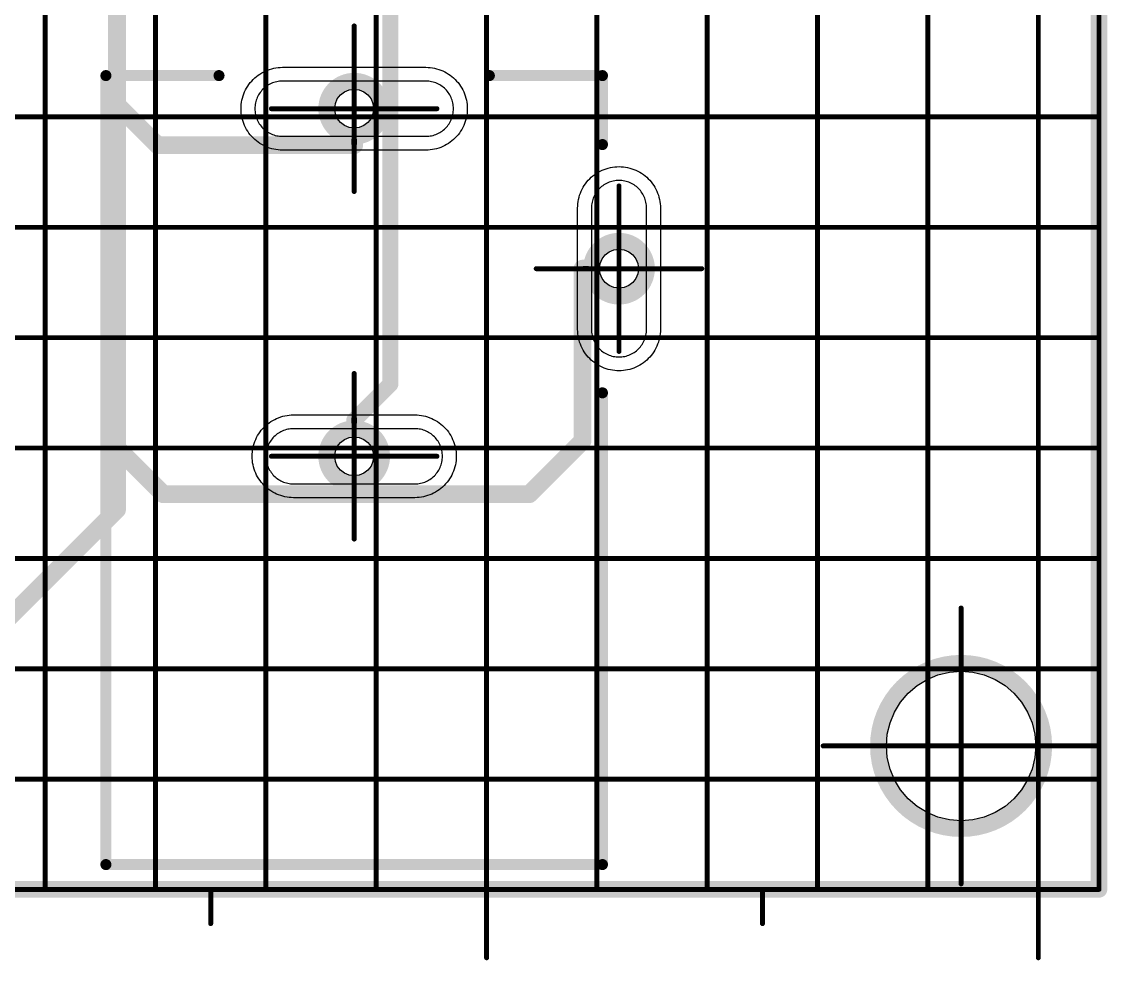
# Model space of a CAD drawing. Header units: millimetres. Extents: x 95 to 923, y 69 to 658.
# Drawn here: x 393.29 to 432.64, y 247.45 to 281.48 of the extents above; entities that cross this region are included whole.
import ezdxf

# ---------------------------------------------------------------- set-up
doc = ezdxf.new("R2010")
doc.units = ezdxf.units.MM
for name, color, linetype in [('Mechanical11', 56, 'Continuous'), ('Mechanical12', 56, 'Continuous'), ('Mechanical7', 56, 'Continuous'), ('Mechanical9', 56, 'Continuous')]:
    doc.layers.add(name, color=color, linetype=linetype)

msp = doc.modelspace()

# ---------------------------------------------------------------- hatches: boundary and pattern name
at = {"layer": 'Mechanical12'}
for points in [[(405.242, 277.022), (405.442, 277.022), (405.442, 277.222), (405.242, 277.222)], [(405.242, 277.022), (405.442, 277.022), (405.442, 277.222), (405.242, 277.222)], [(413.642, 272.422), (413.842, 272.422), (413.842, 272.622), (413.642, 272.622)], [(413.642, 272.422), (413.842, 272.422), (413.842, 272.622), (413.642, 272.622)], [(405.242, 266.922), (405.442, 266.922), (405.442, 267.122), (405.242, 267.122)], [(405.242, 266.922), (405.442, 266.922), (405.442, 267.122), (405.242, 267.122)]]:
    msp.add_hatch(color=7, dxfattribs=at).paths.add_polyline_path(points)

# ---------------------------------------------------------------- linework, layer by layer
at = {"layer": 'Mechanical11', "color": 7}
for p, q in [((405.159, 279.004), (405.342, 279.028)), ((405.342, 279.028), (405.342, 278.322)), ((404.66, 278.505), (404.73, 278.675)), ((404.73, 278.675), (404.843, 278.821)), ((404.843, 278.821), (404.989, 278.933)), ((404.989, 278.933), (405.159, 279.004)), ((404.636, 278.322), (404.66, 278.505)), ((405.342, 278.322), (404.636, 278.322)), ((405.342, 278.322), (406.048, 278.322)), ((405.342, 277.616), (405.342, 278.322)), ((406.048, 278.322), (406.024, 278.139)), ((405.953, 277.969), (405.841, 277.823)), ((406.024, 278.139), (405.953, 277.969)), ((405.525, 277.64), (405.342, 277.616)), ((405.695, 277.71), (405.525, 277.64)), ((405.841, 277.823), (405.695, 277.71)), ((414.443, 273.021), (414.589, 273.133)), ((414.589, 273.133), (414.759, 273.204)), ((414.759, 273.204), (414.942, 273.228)), ((414.942, 273.228), (414.942, 272.522)), ((414.26, 272.705), (414.33, 272.875)), ((414.33, 272.875), (414.443, 273.021)), ((414.236, 272.522), (414.26, 272.705)), ((414.942, 272.522), (414.236, 272.522)), ((414.942, 272.522), (415.648, 272.522)), ((414.942, 271.816), (414.942, 272.522)), ((415.624, 272.339), (415.553, 272.169)), ((415.648, 272.522), (415.624, 272.339)), ((415.441, 272.023), (415.295, 271.91)), ((415.553, 272.169), (415.441, 272.023)), ((415.125, 271.84), (414.942, 271.816)), ((415.295, 271.91), (415.125, 271.84)), ((405.159, 266.404), (405.342, 266.428)), ((405.342, 266.428), (405.342, 265.722)), ((404.66, 265.905), (404.73, 266.075)), ((404.73, 266.075), (404.843, 266.221)), ((404.843, 266.221), (404.989, 266.333)), ((404.989, 266.333), (405.159, 266.404)), ((404.636, 265.722), (404.66, 265.905)), ((405.342, 265.722), (404.636, 265.722)), ((405.342, 265.722), (406.048, 265.722)), ((405.342, 265.016), (405.342, 265.722)), ((406.048, 265.722), (406.024, 265.539)), ((405.953, 265.369), (405.841, 265.223)), ((406.024, 265.539), (405.953, 265.369)), ((405.525, 265.04), (405.342, 265.016)), ((405.695, 265.11), (405.525, 265.04)), ((405.841, 265.223), (405.695, 265.11)), ((427.342, 255.222), (427.342, 257.93)), ((427.342, 257.93), (427.766, 257.897)), ((427.766, 257.897), (428.179, 257.798)), ((428.179, 257.798), (428.572, 257.635)), ((428.572, 257.635), (428.934, 257.413)), ((428.934, 257.413), (429.257, 257.137)), ((429.257, 257.137), (429.533, 256.814)), ((429.533, 256.814), (429.755, 256.451)), ((429.755, 256.451), (429.918, 256.059)), ((429.918, 256.059), (430.017, 255.645)), ((430.017, 255.645), (430.05, 255.222)), ((430.05, 255.222), (427.342, 255.222)), ((427.342, 255.222), (430.05, 255.222)), ((427.342, 252.513), (427.342, 255.222)), ((430.05, 255.222), (430.017, 254.798)), ((430.017, 254.798), (429.918, 254.385)), ((429.918, 254.385), (429.755, 253.992)), ((429.755, 253.992), (429.533, 253.63)), ((429.533, 253.63), (429.257, 253.307)), ((429.257, 253.307), (428.934, 253.031)), ((428.179, 252.646), (427.766, 252.547)), ((428.572, 252.809), (428.179, 252.646)), ((428.934, 253.031), (428.572, 252.809)), ((427.766, 252.547), (427.342, 252.513))]:
    msp.add_line(p, q, dxfattribs=at)
at = {"layer": 'Mechanical12', "color": 7}
for p, q in [((402.43, 279.789), (402.507, 279.803)), ((402.507, 279.803), (402.585, 279.814)), ((402.585, 279.814), (402.663, 279.82)), ((402.663, 279.82), (402.742, 279.822)), ((402.742, 279.822), (405.342, 279.822)), ((405.342, 279.822), (405.342, 279.322)), ((405.342, 279.322), (405.342, 279.822)), ((405.342, 279.822), (407.942, 279.822)), ((407.942, 279.822), (408.02, 279.82)), ((408.02, 279.82), (408.099, 279.814)), ((408.099, 279.814), (408.177, 279.803)), ((408.177, 279.803), (408.254, 279.789)), ((401.681, 279.382), (401.738, 279.437)), ((401.738, 279.437), (401.798, 279.488)), ((401.798, 279.488), (401.86, 279.535)), ((401.86, 279.535), (401.925, 279.58)), ((401.925, 279.58), (401.992, 279.621)), ((401.992, 279.621), (402.061, 279.658)), ((402.061, 279.658), (402.132, 279.692)), ((402.132, 279.692), (402.204, 279.722)), ((402.204, 279.722), (402.278, 279.748)), ((402.278, 279.748), (402.354, 279.771)), ((402.354, 279.771), (402.43, 279.789)), ((408.254, 279.789), (408.33, 279.771)), ((408.33, 279.771), (408.405, 279.748)), ((408.405, 279.748), (408.479, 279.722)), ((408.479, 279.722), (408.552, 279.692)), ((408.552, 279.692), (408.623, 279.658)), ((408.623, 279.658), (408.692, 279.621)), ((408.692, 279.621), (408.759, 279.58)), ((408.759, 279.58), (408.824, 279.535)), ((408.824, 279.535), (408.886, 279.488)), ((408.886, 279.488), (408.946, 279.437)), ((408.946, 279.437), (409.003, 279.382)), ((401.405, 279.003), (401.443, 279.072)), ((401.443, 279.072), (401.484, 279.139)), ((401.484, 279.139), (401.528, 279.204)), ((401.528, 279.204), (401.576, 279.266)), ((401.576, 279.266), (401.627, 279.326)), ((401.627, 279.326), (401.681, 279.382)), ((402.035, 279.029), (401.999, 278.991)), ((402.073, 279.065), (402.035, 279.029)), ((402.113, 279.099), (402.073, 279.065)), ((402.154, 279.131), (402.113, 279.099)), ((402.197, 279.161), (402.154, 279.131)), ((402.242, 279.188), (402.197, 279.161)), ((402.288, 279.213), (402.242, 279.188)), ((402.335, 279.235), (402.288, 279.213)), ((402.384, 279.255), (402.335, 279.235)), ((402.433, 279.273), (402.384, 279.255)), ((402.483, 279.288), (402.433, 279.273)), ((402.534, 279.3), (402.483, 279.288)), ((402.585, 279.31), (402.534, 279.3)), ((402.637, 279.316), (402.585, 279.31)), ((402.69, 279.32), (402.637, 279.316)), ((402.742, 279.322), (402.69, 279.32)), ((405.342, 279.322), (402.742, 279.322)), ((407.942, 279.322), (405.342, 279.322)), ((405.342, 278.322), (405.342, 279.028)), ((405.342, 279.028), (405.525, 279.004)), ((407.994, 279.32), (407.942, 279.322)), ((408.046, 279.316), (407.994, 279.32)), ((408.098, 279.31), (408.046, 279.316)), ((408.15, 279.3), (408.098, 279.31)), ((408.201, 279.288), (408.15, 279.3)), ((408.251, 279.273), (408.201, 279.288)), ((408.3, 279.255), (408.251, 279.273)), ((408.349, 279.235), (408.3, 279.255)), ((408.396, 279.213), (408.349, 279.235)), ((408.442, 279.188), (408.396, 279.213)), ((408.487, 279.161), (408.442, 279.188)), ((408.53, 279.131), (408.487, 279.161)), ((408.571, 279.099), (408.53, 279.131)), ((408.611, 279.065), (408.571, 279.099)), ((408.649, 279.029), (408.611, 279.065)), ((408.685, 278.991), (408.649, 279.029)), ((409.003, 279.382), (409.057, 279.326)), ((409.057, 279.326), (409.108, 279.266)), ((409.108, 279.266), (409.155, 279.204)), ((409.155, 279.204), (409.2, 279.139)), ((409.2, 279.139), (409.241, 279.072)), ((409.241, 279.072), (409.278, 279.003)), ((401.26, 278.556), (401.275, 278.634)), ((401.275, 278.634), (401.293, 278.71)), ((401.293, 278.71), (401.315, 278.785)), ((401.315, 278.785), (401.342, 278.859)), ((401.342, 278.859), (401.372, 278.932)), ((401.372, 278.932), (401.405, 279.003)), ((401.791, 278.631), (401.776, 278.581)), ((401.808, 278.68), (401.791, 278.631)), ((401.828, 278.729), (401.808, 278.68)), ((401.851, 278.776), (401.828, 278.729)), ((401.876, 278.822), (401.851, 278.776)), ((401.903, 278.866), (401.876, 278.822)), ((401.933, 278.91), (401.903, 278.866)), ((401.965, 278.951), (401.933, 278.91)), ((401.999, 278.991), (401.965, 278.951)), ((405.525, 279.004), (405.695, 278.933)), ((405.695, 278.933), (405.841, 278.821)), ((405.841, 278.821), (405.953, 278.675)), ((405.953, 278.675), (406.024, 278.505)), ((408.719, 278.951), (408.685, 278.991)), ((408.751, 278.91), (408.719, 278.951)), ((408.781, 278.866), (408.751, 278.91)), ((408.808, 278.822), (408.781, 278.866)), ((408.833, 278.776), (408.808, 278.822)), ((408.855, 278.729), (408.833, 278.776)), ((408.875, 278.68), (408.855, 278.729)), ((408.893, 278.631), (408.875, 278.68)), ((408.908, 278.581), (408.893, 278.631)), ((409.278, 279.003), (409.312, 278.932)), ((409.312, 278.932), (409.342, 278.859)), ((409.342, 278.859), (409.368, 278.785)), ((409.368, 278.785), (409.391, 278.71)), ((409.391, 278.71), (409.409, 278.634)), ((409.409, 278.634), (409.423, 278.556)), ((401.242, 278.322), (401.244, 278.4)), ((401.244, 278.243), (401.242, 278.322)), ((401.244, 278.4), (401.25, 278.479)), ((401.25, 278.165), (401.244, 278.243)), ((401.25, 278.479), (401.26, 278.556)), ((401.743, 278.374), (401.742, 278.322)), ((401.742, 278.322), (401.743, 278.269)), ((401.747, 278.426), (401.743, 278.374)), ((401.743, 278.269), (401.747, 278.217)), ((401.754, 278.478), (401.747, 278.426)), ((401.764, 278.53), (401.754, 278.478)), ((401.776, 278.581), (401.764, 278.53)), ((404.636, 278.322), (405.342, 278.322)), ((404.66, 278.139), (404.636, 278.322)), ((406.048, 278.322), (405.342, 278.322)), ((405.342, 278.322), (405.342, 277.616)), ((406.024, 278.505), (406.048, 278.322)), ((408.92, 278.53), (408.908, 278.581)), ((408.93, 278.478), (408.92, 278.53)), ((408.936, 278.426), (408.93, 278.478)), ((408.941, 278.374), (408.936, 278.426)), ((408.936, 278.217), (408.941, 278.269)), ((408.942, 278.322), (408.941, 278.374)), ((408.941, 278.269), (408.942, 278.322)), ((409.423, 278.556), (409.434, 278.479)), ((409.434, 278.479), (409.44, 278.4)), ((409.44, 278.243), (409.434, 278.165)), ((409.44, 278.4), (409.442, 278.322)), ((409.442, 278.322), (409.44, 278.243)), ((401.26, 278.087), (401.25, 278.165)), ((401.275, 278.01), (401.26, 278.087)), ((401.293, 277.934), (401.275, 278.01)), ((401.315, 277.858), (401.293, 277.934)), ((401.342, 277.784), (401.315, 277.858)), ((401.747, 278.217), (401.754, 278.165)), ((401.754, 278.165), (401.764, 278.114)), ((401.764, 278.114), (401.776, 278.063)), ((401.776, 278.063), (401.791, 278.013)), ((401.791, 278.013), (401.808, 277.963)), ((401.808, 277.963), (401.828, 277.915)), ((401.828, 277.915), (401.851, 277.868)), ((401.851, 277.868), (401.876, 277.822)), ((404.73, 277.969), (404.66, 278.139)), ((404.843, 277.823), (404.73, 277.969)), ((408.808, 277.822), (408.833, 277.868)), ((408.833, 277.868), (408.855, 277.915)), ((408.855, 277.915), (408.875, 277.963)), ((408.875, 277.963), (408.893, 278.013)), ((408.893, 278.013), (408.908, 278.063)), ((408.908, 278.063), (408.92, 278.114)), ((408.92, 278.114), (408.93, 278.165)), ((408.93, 278.165), (408.936, 278.217)), ((409.368, 277.858), (409.342, 277.784)), ((409.391, 277.934), (409.368, 277.858)), ((409.409, 278.01), (409.391, 277.934)), ((409.423, 278.087), (409.409, 278.01)), ((409.434, 278.165), (409.423, 278.087)), ((401.372, 277.712), (401.342, 277.784)), ((401.405, 277.641), (401.372, 277.712)), ((401.443, 277.572), (401.405, 277.641)), ((401.484, 277.505), (401.443, 277.572)), ((401.528, 277.44), (401.484, 277.505)), ((401.576, 277.378), (401.528, 277.44)), ((401.876, 277.822), (401.903, 277.777)), ((401.903, 277.777), (401.933, 277.734)), ((401.933, 277.734), (401.965, 277.693)), ((401.965, 277.693), (401.999, 277.653)), ((401.999, 277.653), (402.035, 277.615)), ((402.035, 277.615), (402.073, 277.579)), ((402.073, 277.579), (402.113, 277.545)), ((402.113, 277.545), (402.154, 277.513)), ((402.154, 277.513), (402.197, 277.483)), ((402.197, 277.483), (402.242, 277.456)), ((402.242, 277.456), (402.288, 277.431)), ((404.989, 277.71), (404.843, 277.823)), ((405.159, 277.64), (404.989, 277.71)), ((405.342, 277.616), (405.159, 277.64)), ((408.396, 277.431), (408.442, 277.456)), ((408.442, 277.456), (408.487, 277.483)), ((408.487, 277.483), (408.53, 277.513)), ((408.53, 277.513), (408.571, 277.545)), ((408.571, 277.545), (408.611, 277.579)), ((408.611, 277.579), (408.649, 277.615)), ((408.649, 277.615), (408.685, 277.653)), ((408.685, 277.653), (408.719, 277.693)), ((408.719, 277.693), (408.751, 277.734)), ((408.751, 277.734), (408.781, 277.777)), ((408.781, 277.777), (408.808, 277.822)), ((409.155, 277.44), (409.108, 277.378)), ((409.2, 277.505), (409.155, 277.44)), ((409.241, 277.572), (409.2, 277.505)), ((409.278, 277.641), (409.241, 277.572)), ((409.312, 277.712), (409.278, 277.641)), ((409.342, 277.784), (409.312, 277.712)), ((401.627, 277.318), (401.576, 277.378)), ((401.681, 277.261), (401.627, 277.318)), ((401.738, 277.207), (401.681, 277.261)), ((401.798, 277.156), (401.738, 277.207)), ((401.86, 277.108), (401.798, 277.156)), ((401.925, 277.064), (401.86, 277.108)), ((401.992, 277.023), (401.925, 277.064)), ((402.288, 277.431), (402.335, 277.408)), ((402.335, 277.408), (402.384, 277.388)), ((402.384, 277.388), (402.433, 277.371)), ((402.433, 277.371), (402.483, 277.356)), ((402.483, 277.356), (402.534, 277.344)), ((402.534, 277.344), (402.585, 277.334)), ((402.585, 277.334), (402.637, 277.327)), ((402.637, 277.327), (402.69, 277.323)), ((402.69, 277.323), (402.742, 277.322)), ((402.742, 277.322), (405.342, 277.322)), ((405.342, 277.322), (405.342, 276.822)), ((405.342, 276.822), (405.342, 277.322)), ((405.342, 277.322), (407.942, 277.322)), ((407.942, 277.322), (407.994, 277.323)), ((407.994, 277.323), (408.046, 277.327)), ((408.046, 277.327), (408.098, 277.334)), ((408.098, 277.334), (408.15, 277.344)), ((408.15, 277.344), (408.201, 277.356)), ((408.201, 277.356), (408.251, 277.371)), ((408.251, 277.371), (408.3, 277.388)), ((408.3, 277.388), (408.349, 277.408)), ((408.349, 277.408), (408.396, 277.431)), ((408.759, 277.064), (408.692, 277.023)), ((408.824, 277.108), (408.759, 277.064)), ((408.886, 277.156), (408.824, 277.108)), ((408.946, 277.207), (408.886, 277.156)), ((409.003, 277.261), (408.946, 277.207)), ((409.057, 277.318), (409.003, 277.261)), ((409.108, 277.378), (409.057, 277.318)), ((402.061, 276.985), (401.992, 277.023)), ((402.132, 276.952), (402.061, 276.985)), ((402.204, 276.921), (402.132, 276.952)), ((402.278, 276.895), (402.204, 276.921)), ((402.354, 276.873), (402.278, 276.895)), ((402.43, 276.855), (402.354, 276.873)), ((402.507, 276.84), (402.43, 276.855)), ((402.585, 276.83), (402.507, 276.84)), ((402.663, 276.824), (402.585, 276.83)), ((402.742, 276.822), (402.663, 276.824)), ((405.342, 276.822), (402.742, 276.822)), ((407.942, 276.822), (405.342, 276.822)), ((408.02, 276.824), (407.942, 276.822)), ((408.099, 276.83), (408.02, 276.824)), ((408.177, 276.84), (408.099, 276.83)), ((408.254, 276.855), (408.177, 276.84)), ((408.33, 276.873), (408.254, 276.855)), ((408.405, 276.895), (408.33, 276.873)), ((408.479, 276.921), (408.405, 276.895)), ((408.552, 276.952), (408.479, 276.921)), ((408.623, 276.985), (408.552, 276.952)), ((408.692, 277.023), (408.623, 276.985)), ((413.938, 275.837), (413.998, 275.888)), ((413.998, 275.888), (414.06, 275.935)), ((414.06, 275.935), (414.125, 275.98)), ((414.125, 275.98), (414.192, 276.021)), ((414.192, 276.021), (414.261, 276.058)), ((414.261, 276.058), (414.332, 276.092)), ((414.332, 276.092), (414.404, 276.122)), ((414.404, 276.122), (414.478, 276.148)), ((414.478, 276.148), (414.554, 276.171)), ((414.554, 276.171), (414.63, 276.189)), ((414.63, 276.189), (414.707, 276.203)), ((414.707, 276.203), (414.785, 276.214)), ((414.785, 276.214), (414.863, 276.22)), ((414.863, 276.22), (414.942, 276.222)), ((414.942, 276.222), (415.02, 276.22)), ((415.02, 276.22), (415.099, 276.214)), ((415.099, 276.214), (415.177, 276.203)), ((415.177, 276.203), (415.254, 276.189)), ((415.254, 276.189), (415.33, 276.171)), ((415.33, 276.171), (415.405, 276.148)), ((415.405, 276.148), (415.479, 276.122)), ((415.479, 276.122), (415.552, 276.092)), ((415.552, 276.092), (415.623, 276.058)), ((415.623, 276.058), (415.692, 276.021)), ((415.692, 276.021), (415.759, 275.98)), ((415.759, 275.98), (415.824, 275.935)), ((415.824, 275.935), (415.886, 275.888)), ((415.886, 275.888), (415.946, 275.837)), ((413.605, 275.403), (413.643, 275.472)), ((413.643, 275.472), (413.684, 275.539)), ((413.684, 275.539), (413.728, 275.604)), ((413.728, 275.604), (413.776, 275.666)), ((413.776, 275.666), (413.827, 275.726)), ((413.827, 275.726), (413.881, 275.782)), ((413.881, 275.782), (413.938, 275.837)), ((414.273, 275.465), (414.235, 275.429)), ((414.313, 275.499), (414.273, 275.465)), ((414.354, 275.531), (414.313, 275.499)), ((414.397, 275.561), (414.354, 275.531)), ((414.442, 275.588), (414.397, 275.561)), ((414.488, 275.613), (414.442, 275.588)), ((414.535, 275.635), (414.488, 275.613)), ((414.584, 275.655), (414.535, 275.635)), ((414.633, 275.673), (414.584, 275.655)), ((414.683, 275.688), (414.633, 275.673)), ((414.734, 275.7), (414.683, 275.688)), ((414.785, 275.71), (414.734, 275.7)), ((414.837, 275.716), (414.785, 275.71)), ((414.89, 275.72), (414.837, 275.716)), ((414.942, 275.722), (414.89, 275.72)), ((414.994, 275.72), (414.942, 275.722)), ((415.046, 275.716), (414.994, 275.72)), ((415.098, 275.71), (415.046, 275.716)), ((415.15, 275.7), (415.098, 275.71)), ((415.201, 275.688), (415.15, 275.7)), ((415.251, 275.673), (415.201, 275.688)), ((415.3, 275.655), (415.251, 275.673)), ((415.349, 275.635), (415.3, 275.655)), ((415.396, 275.613), (415.349, 275.635)), ((415.442, 275.588), (415.396, 275.613)), ((415.487, 275.561), (415.442, 275.588)), ((415.53, 275.531), (415.487, 275.561)), ((415.571, 275.499), (415.53, 275.531)), ((415.611, 275.465), (415.571, 275.499)), ((415.649, 275.429), (415.611, 275.465)), ((415.946, 275.837), (416.003, 275.782)), ((416.003, 275.782), (416.057, 275.726)), ((416.057, 275.726), (416.108, 275.666)), ((416.108, 275.666), (416.155, 275.604)), ((416.155, 275.604), (416.2, 275.539)), ((416.2, 275.539), (416.241, 275.472)), ((416.241, 275.472), (416.278, 275.403)), ((413.475, 275.034), (413.493, 275.11)), ((413.493, 275.11), (413.515, 275.185)), ((413.515, 275.185), (413.542, 275.259)), ((413.542, 275.259), (413.572, 275.332)), ((413.572, 275.332), (413.605, 275.403)), ((414.008, 275.08), (413.991, 275.031)), ((414.028, 275.129), (414.008, 275.08)), ((414.051, 275.176), (414.028, 275.129)), ((414.076, 275.222), (414.051, 275.176)), ((414.103, 275.266), (414.076, 275.222)), ((414.133, 275.31), (414.103, 275.266)), ((414.165, 275.351), (414.133, 275.31)), ((414.199, 275.391), (414.165, 275.351)), ((414.235, 275.429), (414.199, 275.391)), ((415.685, 275.391), (415.649, 275.429)), ((415.719, 275.351), (415.685, 275.391)), ((415.751, 275.31), (415.719, 275.351)), ((415.781, 275.266), (415.751, 275.31)), ((415.808, 275.222), (415.781, 275.266)), ((415.833, 275.176), (415.808, 275.222)), ((415.855, 275.129), (415.833, 275.176)), ((415.875, 275.08), (415.855, 275.129)), ((415.893, 275.031), (415.875, 275.08)), ((416.278, 275.403), (416.312, 275.332)), ((416.312, 275.332), (416.342, 275.259)), ((416.342, 275.259), (416.369, 275.185)), ((416.369, 275.185), (416.391, 275.11)), ((416.391, 275.11), (416.409, 275.034)), ((413.442, 274.722), (413.444, 274.8)), ((413.442, 272.522), (413.442, 274.722)), ((413.444, 274.8), (413.45, 274.879)), ((413.45, 274.879), (413.46, 274.956)), ((413.46, 274.956), (413.475, 275.034)), ((413.943, 274.774), (413.942, 274.722)), ((413.942, 274.722), (413.942, 272.522)), ((413.947, 274.826), (413.943, 274.774)), ((413.954, 274.878), (413.947, 274.826)), ((413.964, 274.93), (413.954, 274.878)), ((413.976, 274.981), (413.964, 274.93)), ((413.991, 275.031), (413.976, 274.981)), ((415.908, 274.981), (415.893, 275.031)), ((415.92, 274.93), (415.908, 274.981)), ((415.93, 274.878), (415.92, 274.93)), ((415.936, 274.826), (415.93, 274.878)), ((415.941, 274.774), (415.936, 274.826)), ((415.942, 274.722), (415.941, 274.774)), ((415.942, 272.522), (415.942, 274.722)), ((416.409, 275.034), (416.423, 274.956)), ((416.423, 274.956), (416.434, 274.879)), ((416.434, 274.879), (416.44, 274.8)), ((416.44, 274.8), (416.442, 274.722)), ((416.442, 274.722), (416.442, 272.522)), ((414.942, 272.522), (414.942, 273.228)), ((414.942, 273.228), (415.125, 273.204)), ((415.125, 273.204), (415.295, 273.133)), ((415.295, 273.133), (415.441, 273.021)), ((415.441, 273.021), (415.553, 272.875)), ((415.553, 272.875), (415.624, 272.705)), ((413.442, 270.322), (413.442, 272.522)), ((413.442, 272.522), (413.942, 272.522)), ((413.942, 272.522), (413.442, 272.522)), ((413.942, 272.522), (413.942, 270.322)), ((414.236, 272.522), (414.942, 272.522)), ((414.26, 272.339), (414.236, 272.522)), ((414.33, 272.169), (414.26, 272.339)), ((415.648, 272.522), (414.942, 272.522)), ((414.942, 272.522), (414.942, 271.816)), ((415.624, 272.705), (415.648, 272.522)), ((415.942, 270.322), (415.942, 272.522)), ((415.942, 272.522), (416.442, 272.522)), ((416.442, 272.522), (415.942, 272.522)), ((416.442, 272.522), (416.442, 270.322)), ((414.443, 272.023), (414.33, 272.169)), ((414.589, 271.91), (414.443, 272.023)), ((414.759, 271.84), (414.589, 271.91)), ((414.942, 271.816), (414.759, 271.84)), ((413.444, 270.243), (413.442, 270.322)), ((413.45, 270.165), (413.444, 270.243)), ((413.46, 270.087), (413.45, 270.165)), ((413.475, 270.01), (413.46, 270.087)), ((413.493, 269.934), (413.475, 270.01)), ((413.942, 270.322), (413.943, 270.269)), ((413.943, 270.269), (413.947, 270.217)), ((413.947, 270.217), (413.954, 270.165)), ((413.954, 270.165), (413.964, 270.114)), ((413.964, 270.114), (413.976, 270.063)), ((413.976, 270.063), (413.991, 270.013)), ((413.991, 270.013), (414.008, 269.963)), ((414.008, 269.963), (414.028, 269.915)), ((415.855, 269.915), (415.875, 269.963)), ((415.875, 269.963), (415.893, 270.013)), ((415.893, 270.013), (415.908, 270.063)), ((415.908, 270.063), (415.92, 270.114)), ((415.92, 270.114), (415.93, 270.165)), ((415.93, 270.165), (415.936, 270.217)), ((415.936, 270.217), (415.941, 270.269)), ((415.941, 270.269), (415.942, 270.322)), ((416.409, 270.01), (416.391, 269.934)), ((416.423, 270.087), (416.409, 270.01)), ((416.434, 270.165), (416.423, 270.087)), ((416.44, 270.243), (416.434, 270.165)), ((416.442, 270.322), (416.44, 270.243)), ((413.515, 269.858), (413.493, 269.934)), ((413.542, 269.784), (413.515, 269.858)), ((413.572, 269.712), (413.542, 269.784)), ((413.605, 269.641), (413.572, 269.712)), ((413.643, 269.572), (413.605, 269.641)), ((413.684, 269.505), (413.643, 269.572)), ((414.028, 269.915), (414.051, 269.868)), ((414.051, 269.868), (414.076, 269.822)), ((414.076, 269.822), (414.103, 269.777)), ((414.103, 269.777), (414.133, 269.734)), ((414.133, 269.734), (414.165, 269.693)), ((414.165, 269.693), (414.199, 269.653)), ((414.199, 269.653), (414.235, 269.615)), ((414.235, 269.615), (414.273, 269.579)), ((414.273, 269.579), (414.313, 269.545)), ((415.571, 269.545), (415.611, 269.579)), ((415.611, 269.579), (415.649, 269.615)), ((415.649, 269.615), (415.685, 269.653)), ((415.685, 269.653), (415.719, 269.693)), ((415.719, 269.693), (415.751, 269.734)), ((415.751, 269.734), (415.781, 269.777)), ((415.781, 269.777), (415.808, 269.822)), ((415.808, 269.822), (415.833, 269.868)), ((415.833, 269.868), (415.855, 269.915)), ((416.241, 269.572), (416.2, 269.505)), ((416.278, 269.641), (416.241, 269.572)), ((416.312, 269.712), (416.278, 269.641)), ((416.342, 269.784), (416.312, 269.712)), ((416.369, 269.858), (416.342, 269.784)), ((416.391, 269.934), (416.369, 269.858)), ((413.728, 269.44), (413.684, 269.505)), ((413.776, 269.378), (413.728, 269.44)), ((413.827, 269.318), (413.776, 269.378)), ((413.881, 269.261), (413.827, 269.318)), ((413.938, 269.207), (413.881, 269.261)), ((413.998, 269.156), (413.938, 269.207)), ((414.313, 269.545), (414.354, 269.513)), ((414.354, 269.513), (414.397, 269.483)), ((414.397, 269.483), (414.442, 269.456)), ((414.442, 269.456), (414.488, 269.431)), ((414.488, 269.431), (414.535, 269.408)), ((414.535, 269.408), (414.584, 269.388)), ((414.584, 269.388), (414.633, 269.371)), ((414.633, 269.371), (414.683, 269.356)), ((414.683, 269.356), (414.734, 269.344)), ((414.734, 269.344), (414.785, 269.334)), ((414.785, 269.334), (414.837, 269.327)), ((414.837, 269.327), (414.89, 269.323)), ((414.89, 269.323), (414.942, 269.322)), ((414.942, 269.322), (414.994, 269.323)), ((414.994, 269.323), (415.046, 269.327)), ((415.046, 269.327), (415.098, 269.334)), ((415.098, 269.334), (415.15, 269.344)), ((415.15, 269.344), (415.201, 269.356)), ((415.201, 269.356), (415.251, 269.371)), ((415.251, 269.371), (415.3, 269.388)), ((415.3, 269.388), (415.349, 269.408)), ((415.349, 269.408), (415.396, 269.431)), ((415.396, 269.431), (415.442, 269.456)), ((415.442, 269.456), (415.487, 269.483)), ((415.487, 269.483), (415.53, 269.513)), ((415.53, 269.513), (415.571, 269.545)), ((415.946, 269.207), (415.886, 269.156)), ((416.003, 269.261), (415.946, 269.207)), ((416.057, 269.318), (416.003, 269.261)), ((416.108, 269.378), (416.057, 269.318)), ((416.155, 269.44), (416.108, 269.378)), ((416.2, 269.505), (416.155, 269.44)), ((414.06, 269.108), (413.998, 269.156)), ((414.125, 269.064), (414.06, 269.108)), ((414.192, 269.023), (414.125, 269.064)), ((414.261, 268.985), (414.192, 269.023)), ((414.332, 268.952), (414.261, 268.985)), ((414.404, 268.921), (414.332, 268.952)), ((414.478, 268.895), (414.404, 268.921)), ((414.554, 268.873), (414.478, 268.895)), ((414.63, 268.855), (414.554, 268.873)), ((414.707, 268.84), (414.63, 268.855)), ((414.785, 268.83), (414.707, 268.84)), ((414.863, 268.824), (414.785, 268.83)), ((414.942, 268.822), (414.863, 268.824)), ((415.02, 268.824), (414.942, 268.822)), ((415.099, 268.83), (415.02, 268.824)), ((415.177, 268.84), (415.099, 268.83)), ((415.254, 268.855), (415.177, 268.84)), ((415.33, 268.873), (415.254, 268.855)), ((415.405, 268.895), (415.33, 268.873)), ((415.479, 268.921), (415.405, 268.895)), ((415.552, 268.952), (415.479, 268.921)), ((415.623, 268.985), (415.552, 268.952)), ((415.692, 269.023), (415.623, 268.985)), ((415.759, 269.064), (415.692, 269.023)), ((415.824, 269.108), (415.759, 269.064)), ((415.886, 269.156), (415.824, 269.108)), ((402.83, 267.189), (402.907, 267.203)), ((402.907, 267.203), (402.985, 267.214)), ((402.985, 267.214), (403.063, 267.22)), ((403.063, 267.22), (403.142, 267.222)), ((403.142, 267.222), (405.342, 267.222)), ((405.342, 267.222), (405.342, 266.722)), ((405.342, 266.722), (405.342, 267.222)), ((405.342, 267.222), (407.542, 267.222)), ((407.542, 267.222), (407.62, 267.22)), ((407.62, 267.22), (407.699, 267.214)), ((407.699, 267.214), (407.777, 267.203)), ((407.777, 267.203), (407.854, 267.189)), ((402.081, 266.782), (402.138, 266.837)), ((402.138, 266.837), (402.198, 266.888)), ((402.198, 266.888), (402.26, 266.935)), ((402.26, 266.935), (402.325, 266.98)), ((402.325, 266.98), (402.392, 267.021)), ((402.392, 267.021), (402.461, 267.058)), ((402.461, 267.058), (402.532, 267.092)), ((402.532, 267.092), (402.604, 267.122)), ((402.604, 267.122), (402.678, 267.148)), ((402.678, 267.148), (402.754, 267.171)), ((402.754, 267.171), (402.83, 267.189)), ((407.854, 267.189), (407.93, 267.171)), ((407.93, 267.171), (408.005, 267.148)), ((408.005, 267.148), (408.079, 267.122)), ((408.079, 267.122), (408.152, 267.092)), ((408.152, 267.092), (408.223, 267.058)), ((408.223, 267.058), (408.292, 267.021)), ((408.292, 267.021), (408.359, 266.98)), ((408.359, 266.98), (408.424, 266.935)), ((408.424, 266.935), (408.486, 266.888)), ((408.486, 266.888), (408.546, 266.837)), ((408.546, 266.837), (408.603, 266.782)), ((401.805, 266.403), (401.843, 266.472)), ((401.843, 266.472), (401.884, 266.539)), ((401.884, 266.539), (401.928, 266.604)), ((401.928, 266.604), (401.976, 266.666)), ((401.976, 266.666), (402.027, 266.726)), ((402.027, 266.726), (402.081, 266.782)), ((402.435, 266.429), (402.399, 266.391)), ((402.473, 266.465), (402.435, 266.429)), ((402.513, 266.499), (402.473, 266.465)), ((402.554, 266.531), (402.513, 266.499)), ((402.597, 266.561), (402.554, 266.531)), ((402.642, 266.588), (402.597, 266.561)), ((402.688, 266.613), (402.642, 266.588)), ((402.735, 266.635), (402.688, 266.613)), ((402.784, 266.655), (402.735, 266.635)), ((402.833, 266.673), (402.784, 266.655)), ((402.883, 266.688), (402.833, 266.673)), ((402.934, 266.7), (402.883, 266.688)), ((402.985, 266.71), (402.934, 266.7)), ((403.037, 266.716), (402.985, 266.71)), ((403.09, 266.72), (403.037, 266.716)), ((403.142, 266.722), (403.09, 266.72)), ((405.342, 266.722), (403.142, 266.722)), ((407.542, 266.722), (405.342, 266.722)), ((405.342, 265.722), (405.342, 266.428)), ((405.342, 266.428), (405.525, 266.404)), ((407.594, 266.72), (407.542, 266.722)), ((407.646, 266.716), (407.594, 266.72)), ((407.698, 266.71), (407.646, 266.716)), ((407.75, 266.7), (407.698, 266.71)), ((407.801, 266.688), (407.75, 266.7)), ((407.851, 266.673), (407.801, 266.688)), ((407.9, 266.655), (407.851, 266.673)), ((407.949, 266.635), (407.9, 266.655)), ((407.996, 266.613), (407.949, 266.635)), ((408.042, 266.588), (407.996, 266.613)), ((408.087, 266.561), (408.042, 266.588)), ((408.13, 266.531), (408.087, 266.561)), ((408.171, 266.499), (408.13, 266.531)), ((408.211, 266.465), (408.171, 266.499)), ((408.249, 266.429), (408.211, 266.465)), ((408.285, 266.391), (408.249, 266.429)), ((408.603, 266.782), (408.657, 266.726)), ((408.657, 266.726), (408.708, 266.666)), ((408.708, 266.666), (408.755, 266.604)), ((408.755, 266.604), (408.8, 266.539)), ((408.8, 266.539), (408.841, 266.472)), ((408.841, 266.472), (408.878, 266.403)), ((401.66, 265.956), (401.675, 266.034)), ((401.675, 266.034), (401.693, 266.11)), ((401.693, 266.11), (401.715, 266.185)), ((401.715, 266.185), (401.742, 266.259)), ((401.742, 266.259), (401.772, 266.332)), ((401.772, 266.332), (401.805, 266.403)), ((402.191, 266.031), (402.176, 265.981)), ((402.208, 266.08), (402.191, 266.031)), ((402.228, 266.129), (402.208, 266.08)), ((402.251, 266.176), (402.228, 266.129)), ((402.276, 266.222), (402.251, 266.176)), ((402.303, 266.266), (402.276, 266.222)), ((402.333, 266.31), (402.303, 266.266)), ((402.365, 266.351), (402.333, 266.31)), ((402.399, 266.391), (402.365, 266.351)), ((405.525, 266.404), (405.695, 266.333)), ((405.695, 266.333), (405.841, 266.221)), ((405.841, 266.221), (405.953, 266.075)), ((405.953, 266.075), (406.024, 265.905)), ((408.319, 266.351), (408.285, 266.391)), ((408.351, 266.31), (408.319, 266.351)), ((408.381, 266.266), (408.351, 266.31)), ((408.408, 266.222), (408.381, 266.266)), ((408.433, 266.176), (408.408, 266.222)), ((408.455, 266.129), (408.433, 266.176)), ((408.475, 266.08), (408.455, 266.129)), ((408.493, 266.031), (408.475, 266.08)), ((408.508, 265.981), (408.493, 266.031)), ((408.878, 266.403), (408.912, 266.332)), ((408.912, 266.332), (408.942, 266.259)), ((408.942, 266.259), (408.968, 266.185)), ((408.968, 266.185), (408.991, 266.11)), ((408.991, 266.11), (409.009, 266.034)), ((409.009, 266.034), (409.023, 265.956)), ((401.642, 265.722), (401.644, 265.8)), ((401.644, 265.643), (401.642, 265.722)), ((401.644, 265.8), (401.65, 265.879)), ((401.65, 265.565), (401.644, 265.643)), ((401.65, 265.879), (401.66, 265.956)), ((402.143, 265.774), (402.142, 265.722)), ((402.142, 265.722), (402.143, 265.669)), ((402.147, 265.826), (402.143, 265.774)), ((402.143, 265.669), (402.147, 265.617)), ((402.154, 265.878), (402.147, 265.826)), ((402.164, 265.93), (402.154, 265.878)), ((402.176, 265.981), (402.164, 265.93)), ((404.636, 265.722), (405.342, 265.722)), ((404.66, 265.539), (404.636, 265.722)), ((406.048, 265.722), (405.342, 265.722)), ((405.342, 265.722), (405.342, 265.016)), ((406.024, 265.905), (406.048, 265.722)), ((408.52, 265.93), (408.508, 265.981)), ((408.53, 265.878), (408.52, 265.93)), ((408.536, 265.826), (408.53, 265.878)), ((408.541, 265.774), (408.536, 265.826)), ((408.536, 265.617), (408.541, 265.669)), ((408.542, 265.722), (408.541, 265.774)), ((408.541, 265.669), (408.542, 265.722)), ((409.023, 265.956), (409.034, 265.879)), ((409.034, 265.879), (409.04, 265.8)), ((409.04, 265.643), (409.034, 265.565)), ((409.04, 265.8), (409.042, 265.722)), ((409.042, 265.722), (409.04, 265.643)), ((401.66, 265.487), (401.65, 265.565)), ((401.675, 265.41), (401.66, 265.487)), ((401.693, 265.334), (401.675, 265.41)), ((401.715, 265.258), (401.693, 265.334)), ((401.742, 265.184), (401.715, 265.258)), ((402.147, 265.617), (402.154, 265.565)), ((402.154, 265.565), (402.164, 265.514)), ((402.164, 265.514), (402.176, 265.463)), ((402.176, 265.463), (402.191, 265.413)), ((402.191, 265.413), (402.208, 265.363)), ((402.208, 265.363), (402.228, 265.315)), ((402.228, 265.315), (402.251, 265.268)), ((402.251, 265.268), (402.276, 265.222)), ((404.73, 265.369), (404.66, 265.539)), ((404.843, 265.223), (404.73, 265.369)), ((408.408, 265.222), (408.433, 265.268)), ((408.433, 265.268), (408.455, 265.315)), ((408.455, 265.315), (408.475, 265.363)), ((408.475, 265.363), (408.493, 265.413)), ((408.493, 265.413), (408.508, 265.463)), ((408.508, 265.463), (408.52, 265.514)), ((408.52, 265.514), (408.53, 265.565)), ((408.53, 265.565), (408.536, 265.617)), ((408.968, 265.258), (408.942, 265.184)), ((408.991, 265.334), (408.968, 265.258)), ((409.009, 265.41), (408.991, 265.334)), ((409.023, 265.487), (409.009, 265.41)), ((409.034, 265.565), (409.023, 265.487)), ((401.772, 265.112), (401.742, 265.184)), ((401.805, 265.041), (401.772, 265.112)), ((401.843, 264.972), (401.805, 265.041)), ((401.884, 264.905), (401.843, 264.972)), ((401.928, 264.84), (401.884, 264.905)), ((401.976, 264.778), (401.928, 264.84)), ((402.276, 265.222), (402.303, 265.177)), ((402.303, 265.177), (402.333, 265.134)), ((402.333, 265.134), (402.365, 265.093)), ((402.365, 265.093), (402.399, 265.053)), ((402.399, 265.053), (402.435, 265.015)), ((402.435, 265.015), (402.473, 264.979)), ((402.473, 264.979), (402.513, 264.945)), ((402.513, 264.945), (402.554, 264.913)), ((402.554, 264.913), (402.597, 264.883)), ((402.597, 264.883), (402.642, 264.856)), ((402.642, 264.856), (402.688, 264.831)), ((404.989, 265.11), (404.843, 265.223)), ((405.159, 265.04), (404.989, 265.11)), ((405.342, 265.016), (405.159, 265.04)), ((407.996, 264.831), (408.042, 264.856)), ((408.042, 264.856), (408.087, 264.883)), ((408.087, 264.883), (408.13, 264.913)), ((408.13, 264.913), (408.171, 264.945)), ((408.171, 264.945), (408.211, 264.979)), ((408.211, 264.979), (408.249, 265.015)), ((408.249, 265.015), (408.285, 265.053)), ((408.285, 265.053), (408.319, 265.093)), ((408.319, 265.093), (408.351, 265.134)), ((408.351, 265.134), (408.381, 265.177)), ((408.381, 265.177), (408.408, 265.222)), ((408.755, 264.84), (408.708, 264.778)), ((408.8, 264.905), (408.755, 264.84)), ((408.841, 264.972), (408.8, 264.905)), ((408.878, 265.041), (408.841, 264.972)), ((408.912, 265.112), (408.878, 265.041)), ((408.942, 265.184), (408.912, 265.112)), ((402.027, 264.718), (401.976, 264.778)), ((402.081, 264.661), (402.027, 264.718)), ((402.138, 264.607), (402.081, 264.661)), ((402.198, 264.556), (402.138, 264.607)), ((402.26, 264.508), (402.198, 264.556)), ((402.325, 264.464), (402.26, 264.508)), ((402.392, 264.423), (402.325, 264.464)), ((402.688, 264.831), (402.735, 264.808)), ((402.735, 264.808), (402.784, 264.788)), ((402.784, 264.788), (402.833, 264.771)), ((402.833, 264.771), (402.883, 264.756)), ((402.883, 264.756), (402.934, 264.744)), ((402.934, 264.744), (402.985, 264.734)), ((402.985, 264.734), (403.037, 264.727)), ((403.037, 264.727), (403.09, 264.723)), ((403.09, 264.723), (403.142, 264.722)), ((403.142, 264.722), (405.342, 264.722)), ((405.342, 264.722), (405.342, 264.222)), ((405.342, 264.222), (405.342, 264.722)), ((405.342, 264.722), (407.542, 264.722)), ((407.542, 264.722), (407.594, 264.723)), ((407.594, 264.723), (407.646, 264.727)), ((407.646, 264.727), (407.698, 264.734)), ((407.698, 264.734), (407.75, 264.744)), ((407.75, 264.744), (407.801, 264.756)), ((407.801, 264.756), (407.851, 264.771)), ((407.851, 264.771), (407.9, 264.788)), ((407.9, 264.788), (407.949, 264.808)), ((407.949, 264.808), (407.996, 264.831)), ((408.359, 264.464), (408.292, 264.423)), ((408.424, 264.508), (408.359, 264.464)), ((408.486, 264.556), (408.424, 264.508)), ((408.546, 264.607), (408.486, 264.556)), ((408.603, 264.661), (408.546, 264.607)), ((408.657, 264.718), (408.603, 264.661)), ((408.708, 264.778), (408.657, 264.718)), ((402.461, 264.385), (402.392, 264.423)), ((402.532, 264.352), (402.461, 264.385)), ((402.604, 264.321), (402.532, 264.352)), ((402.678, 264.295), (402.604, 264.321)), ((402.754, 264.273), (402.678, 264.295)), ((402.83, 264.255), (402.754, 264.273)), ((402.907, 264.24), (402.83, 264.255)), ((402.985, 264.23), (402.907, 264.24)), ((403.063, 264.224), (402.985, 264.23)), ((403.142, 264.222), (403.063, 264.224)), ((405.342, 264.222), (403.142, 264.222)), ((407.542, 264.222), (405.342, 264.222)), ((407.62, 264.224), (407.542, 264.222)), ((407.699, 264.23), (407.62, 264.224)), ((407.777, 264.24), (407.699, 264.23)), ((407.854, 264.255), (407.777, 264.24)), ((407.93, 264.273), (407.854, 264.255)), ((408.005, 264.295), (407.93, 264.273)), ((408.079, 264.321), (408.005, 264.295)), ((408.152, 264.352), (408.079, 264.321)), ((408.223, 264.385), (408.152, 264.352)), ((408.292, 264.423), (408.223, 264.385)), ((426.112, 257.635), (426.505, 257.798)), ((426.505, 257.798), (426.918, 257.897)), ((426.918, 257.897), (427.342, 257.93)), ((427.342, 257.93), (427.342, 255.222)), ((425.427, 257.137), (425.75, 257.413)), ((425.75, 257.413), (426.112, 257.635)), ((425.151, 256.814), (425.427, 257.137)), ((424.929, 256.451), (425.151, 256.814)), ((424.766, 256.059), (424.929, 256.451)), ((424.667, 255.645), (424.766, 256.059)), ((424.634, 255.222), (424.667, 255.645)), ((427.342, 255.222), (424.634, 255.222)), ((424.634, 255.222), (427.342, 255.222)), ((424.667, 254.798), (424.634, 255.222)), ((427.342, 255.222), (427.342, 252.513)), ((424.766, 254.385), (424.667, 254.798)), ((424.929, 253.992), (424.766, 254.385)), ((425.151, 253.63), (424.929, 253.992)), ((425.427, 253.307), (425.151, 253.63)), ((425.75, 253.031), (425.427, 253.307)), ((426.112, 252.809), (425.75, 253.031)), ((426.505, 252.646), (426.112, 252.809)), ((426.918, 252.547), (426.505, 252.646)), ((427.342, 252.513), (426.918, 252.547))]:
    msp.add_line(p, q, dxfattribs=at)
for points, const_width in [([(432.342, 250.022), (432.342, 611.222)], 0.6), ([(432.342, 250.022), (432.342, 611.222)], 0.6), ([(432.342, 250.022), (432.342, 611.222)], 0.6), ([(432.342, 250.022), (432.342, 611.222)], 0.6), ([(396.744, 278.47), (396.744, 289.138)], 0.646), ([(406.652, 268.331), (406.652, 285.175)], 0.58), ([(396.342, 250.922), (396.342, 279.522)], 0.4), ([(396.342, 279.522), (400.442, 279.522)], 0.4), ([(410.242, 279.522), (414.342, 279.522)], 0.4), ([(414.342, 277.022), (414.342, 279.522)], 0.4), ([(396.744, 266.025), (396.744, 278.47)], 0.646), ([(396.744, 278.47), (398.216, 276.999)], 0.646), ([(405.342, 276.999), (405.342, 277.122)], 0.646), ([(398.216, 276.999), (405.342, 276.999)], 0.646), ([(413.619, 266.278), (413.619, 272.522)], 0.646), ([(413.619, 272.522), (413.742, 272.522)], 0.646), ([(405.342, 267.022), (406.652, 268.331)], 0.58), ([(414.342, 250.922), (414.342, 268.022)], 0.4), ([(411.688, 264.347), (413.619, 266.278)], 0.646), ([(396.744, 263.788), (396.744, 266.025)], 0.646), ([(396.744, 266.025), (398.422, 264.347)], 0.646), ([(398.422, 264.347), (411.688, 264.347)], 0.646), ([(385.214, 252.257), (396.744, 263.788)], 0.646), ([(396.342, 250.922), (414.342, 250.922)], 0.4), ([(190.142, 250.022), (432.342, 250.022)], 0.6), ([(190.142, 250.022), (432.342, 250.022)], 0.6), ([(190.142, 250.022), (432.342, 250.022)], 0.6), ([(190.142, 250.022), (432.342, 250.022)], 0.6)]:
    msp.add_lwpolyline(points, dxfattribs=dict(at, const_width=const_width))
for points, const_width in [([(396.242, 279.522, 1), (396.442, 279.522, 1)], 0.2), ([(396.242, 279.522, 1), (396.442, 279.522, 1)], 0.2), ([(400.342, 279.522, 1), (400.542, 279.522, 1)], 0.2), ([(406.342, 278.322, 1), (404.342, 278.322, 1)], 0.6), ([(406.342, 278.322, 1), (404.342, 278.322, 1)], 0.6), ([(410.142, 279.522, 1), (410.342, 279.522, 1)], 0.2), ([(414.242, 279.522, 1), (414.442, 279.522, 1)], 0.2), ([(414.242, 279.522, 1), (414.442, 279.522, 1)], 0.2), ([(396.583, 278.47, 1), (396.906, 278.47, 1)], 0.323), ([(396.583, 278.47, 1), (396.906, 278.47, 1)], 0.323), ([(396.583, 278.47, 1), (396.906, 278.47, 1)], 0.323), ([(404.192, 278.322, 1), (404.492, 278.322, 1)], 0.3), ([(404.192, 278.322, 1), (404.492, 278.322, 1)], 0.3), ([(406.192, 278.322, 1), (406.492, 278.322, 1)], 0.3), ([(406.192, 278.322, 1), (406.492, 278.322, 1)], 0.3), ([(405.18, 277.122, 1), (405.503, 277.122, 1)], 0.323), ([(398.054, 276.999, 1), (398.377, 276.999, 1)], 0.323), ([(398.054, 276.999, 1), (398.377, 276.999, 1)], 0.323), ([(405.18, 276.999, 1), (405.503, 276.999, 1)], 0.323), ([(405.18, 276.999, 1), (405.503, 276.999, 1)], 0.323), ([(414.242, 277.022, 1), (414.442, 277.022, 1)], 0.2), ([(415.942, 272.522, 1), (413.942, 272.522, 1)], 0.6), ([(415.942, 272.522, 1), (413.942, 272.522, 1)], 0.6), ([(413.457, 272.522, 1), (413.78, 272.522, 1)], 0.323), ([(413.457, 272.522, 1), (413.78, 272.522, 1)], 0.323), ([(413.58, 272.522, 1), (413.903, 272.522, 1)], 0.323), ([(413.792, 272.522, 1), (414.092, 272.522, 1)], 0.3), ([(413.792, 272.522, 1), (414.092, 272.522, 1)], 0.3), ([(415.792, 272.522, 1), (416.092, 272.522, 1)], 0.3), ([(415.792, 272.522, 1), (416.092, 272.522, 1)], 0.3), ([(406.507, 268.331, 1), (406.797, 268.331, 1)], 0.29), ([(406.507, 268.331, 1), (406.797, 268.331, 1)], 0.29), ([(414.242, 268.022, 1), (414.442, 268.022, 1)], 0.2), ([(405.197, 267.022, 1), (405.487, 267.022, 1)], 0.29), ([(406.342, 265.722, 1), (404.342, 265.722, 1)], 0.6), ([(406.342, 265.722, 1), (404.342, 265.722, 1)], 0.6), ([(413.457, 266.278, 1), (413.78, 266.278, 1)], 0.323), ([(413.457, 266.278, 1), (413.78, 266.278, 1)], 0.323), ([(396.583, 266.025, 1), (396.906, 266.025, 1)], 0.323), ([(396.583, 266.025, 1), (396.906, 266.025, 1)], 0.323), ([(396.583, 266.025, 1), (396.906, 266.025, 1)], 0.323), ([(404.192, 265.722, 1), (404.492, 265.722, 1)], 0.3), ([(404.192, 265.722, 1), (404.492, 265.722, 1)], 0.3), ([(406.192, 265.722, 1), (406.492, 265.722, 1)], 0.3), ([(406.192, 265.722, 1), (406.492, 265.722, 1)], 0.3), ([(398.26, 264.347, 1), (398.583, 264.347, 1)], 0.323), ([(398.26, 264.347, 1), (398.583, 264.347, 1)], 0.323), ([(411.527, 264.347, 1), (411.85, 264.347, 1)], 0.323), ([(411.527, 264.347, 1), (411.85, 264.347, 1)], 0.323), ([(396.583, 263.788, 1), (396.906, 263.788, 1)], 0.323), ([(396.583, 263.788, 1), (396.906, 263.788, 1)], 0.323), ([(430.342, 255.222, 1), (424.342, 255.222, 1)], 0.6), ([(430.342, 255.222, 1), (424.342, 255.222, 1)], 0.6), ([(424.192, 255.222, 1), (424.492, 255.222, 1)], 0.3), ([(424.192, 255.222, 1), (424.492, 255.222, 1)], 0.3), ([(430.192, 255.222, 1), (430.492, 255.222, 1)], 0.3), ([(430.192, 255.222, 1), (430.492, 255.222, 1)], 0.3), ([(396.242, 250.922, 1), (396.442, 250.922, 1)], 0.2), ([(396.242, 250.922, 1), (396.442, 250.922, 1)], 0.2), ([(414.242, 250.922, 1), (414.442, 250.922, 1)], 0.2), ([(414.242, 250.922, 1), (414.442, 250.922, 1)], 0.2), ([(432.192, 250.022, 1), (432.492, 250.022, 1)], 0.3), ([(432.192, 250.022, 1), (432.492, 250.022, 1)], 0.3), ([(432.192, 250.022, 1), (432.492, 250.022, 1)], 0.3), ([(432.192, 250.022, 1), (432.492, 250.022, 1)], 0.3), ([(432.192, 250.022, 1), (432.492, 250.022, 1)], 0.3), ([(432.192, 250.022, 1), (432.492, 250.022, 1)], 0.3), ([(432.192, 250.022, 1), (432.492, 250.022, 1)], 0.3), ([(432.192, 250.022, 1), (432.492, 250.022, 1)], 0.3)]:
    msp.add_lwpolyline(points, format="xyb", close=True, dxfattribs=dict(at, const_width=const_width))
at = {"layer": 'Mechanical7', "color": 7, "const_width": 0.18}
for points in [[(405.342, 275.322), (405.342, 281.322)], [(405.342, 275.622), (405.342, 281.022)], [(402.342, 278.322), (408.342, 278.322)], [(402.642, 278.322), (408.042, 278.322)], [(414.942, 269.522), (414.942, 275.522)], [(414.942, 269.822), (414.942, 275.222)], [(411.942, 272.522), (417.942, 272.522)], [(412.242, 272.522), (417.642, 272.522)], [(405.342, 262.722), (405.342, 268.722)], [(405.342, 263.022), (405.342, 268.422)], [(402.342, 265.722), (408.342, 265.722)], [(402.642, 265.722), (408.042, 265.722)], [(427.342, 250.222), (427.342, 260.222)], [(427.342, 250.522), (427.342, 259.922)], [(422.342, 255.222), (432.342, 255.222)], [(422.642, 255.222), (432.042, 255.222)]]:
    msp.add_lwpolyline(points, dxfattribs=at)
at = {"layer": 'Mechanical7', "color": 7, "const_width": 0.09}
for points in [[(405.297, 281.322, 1), (405.387, 281.322, 1)], [(405.297, 281.022, 1), (405.387, 281.022, 1)], [(402.297, 278.322, 1), (402.387, 278.322, 1)], [(402.597, 278.322, 1), (402.687, 278.322, 1)], [(407.997, 278.322, 1), (408.087, 278.322, 1)], [(408.297, 278.322, 1), (408.387, 278.322, 1)], [(405.297, 275.622, 1), (405.387, 275.622, 1)], [(414.897, 275.522, 1), (414.987, 275.522, 1)], [(405.297, 275.322, 1), (405.387, 275.322, 1)], [(414.897, 275.222, 1), (414.987, 275.222, 1)], [(411.897, 272.522, 1), (411.987, 272.522, 1)], [(412.197, 272.522, 1), (412.287, 272.522, 1)], [(417.597, 272.522, 1), (417.687, 272.522, 1)], [(417.897, 272.522, 1), (417.987, 272.522, 1)], [(414.897, 269.822, 1), (414.987, 269.822, 1)], [(414.897, 269.522, 1), (414.987, 269.522, 1)], [(405.297, 268.722, 1), (405.387, 268.722, 1)], [(405.297, 268.422, 1), (405.387, 268.422, 1)], [(402.297, 265.722, 1), (402.387, 265.722, 1)], [(402.597, 265.722, 1), (402.687, 265.722, 1)], [(407.997, 265.722, 1), (408.087, 265.722, 1)], [(408.297, 265.722, 1), (408.387, 265.722, 1)], [(405.297, 263.022, 1), (405.387, 263.022, 1)], [(405.297, 262.722, 1), (405.387, 262.722, 1)], [(427.297, 260.222, 1), (427.387, 260.222, 1)], [(427.297, 259.922, 1), (427.387, 259.922, 1)], [(422.297, 255.222, 1), (422.387, 255.222, 1)], [(422.597, 255.222, 1), (422.687, 255.222, 1)], [(431.997, 255.222, 1), (432.087, 255.222, 1)], [(432.297, 255.222, 1), (432.387, 255.222, 1)], [(427.297, 250.522, 1), (427.387, 250.522, 1)], [(427.297, 250.222, 1), (427.387, 250.222, 1)]]:
    msp.add_lwpolyline(points, format="xyb", close=True, dxfattribs=at)
at = {"layer": 'Mechanical9', "color": 7, "const_width": 0.18}
for points in [[(394.142, 250.022), (394.142, 611.222)], [(398.142, 250.022), (398.142, 611.222)], [(402.142, 250.022), (402.142, 611.222)], [(406.142, 250.022), (406.142, 611.222)], [(410.142, 250.022), (410.142, 611.222)], [(414.142, 250.022), (414.142, 611.222)], [(418.142, 250.022), (418.142, 611.222)], [(422.142, 250.022), (422.142, 611.222)], [(426.142, 250.022), (426.142, 611.222)], [(430.142, 250.022), (430.142, 611.222)], [(432.342, 250.022), (432.342, 611.222)], [(190.142, 278.022), (432.342, 278.022)], [(190.142, 274.022), (432.342, 274.022)], [(190.142, 270.022), (432.342, 270.022)], [(190.142, 266.022), (432.342, 266.022)], [(190.142, 262.022), (432.342, 262.022)], [(190.142, 258.022), (432.342, 258.022)], [(190.142, 254.022), (432.342, 254.022)], [(190.142, 250.022), (432.342, 250.022)], [(400.142, 248.782), (400.142, 250.022)], [(410.142, 247.542), (410.142, 250.022)], [(410.142, 248.782), (410.142, 250.022)], [(420.142, 248.782), (420.142, 250.022)], [(430.142, 247.542), (430.142, 250.022)], [(430.142, 248.782), (430.142, 250.022)]]:
    msp.add_lwpolyline(points, dxfattribs=at)
at = {"layer": 'Mechanical9', "color": 7, "const_width": 0.09}
for points in [[(432.297, 278.022, 1), (432.387, 278.022, 1)], [(432.297, 274.022, 1), (432.387, 274.022, 1)], [(432.297, 270.022, 1), (432.387, 270.022, 1)], [(432.297, 266.022, 1), (432.387, 266.022, 1)], [(432.297, 262.022, 1), (432.387, 262.022, 1)], [(432.297, 258.022, 1), (432.387, 258.022, 1)], [(427.297, 255.222, 1), (427.387, 255.222, 1)], [(432.297, 254.022, 1), (432.387, 254.022, 1)], [(394.097, 250.022, 1), (394.187, 250.022, 1)], [(398.097, 250.022, 1), (398.187, 250.022, 1)], [(400.097, 250.022, 1), (400.187, 250.022, 1)], [(402.097, 250.022, 1), (402.187, 250.022, 1)], [(406.097, 250.022, 1), (406.187, 250.022, 1)], [(410.097, 250.022, 1), (410.187, 250.022, 1)], [(410.097, 250.022, 1), (410.187, 250.022, 1)], [(410.097, 250.022, 1), (410.187, 250.022, 1)], [(414.097, 250.022, 1), (414.187, 250.022, 1)], [(418.097, 250.022, 1), (418.187, 250.022, 1)], [(420.097, 250.022, 1), (420.187, 250.022, 1)], [(422.097, 250.022, 1), (422.187, 250.022, 1)], [(426.097, 250.022, 1), (426.187, 250.022, 1)], [(430.097, 250.022, 1), (430.187, 250.022, 1)], [(430.097, 250.022, 1), (430.187, 250.022, 1)], [(430.097, 250.022, 1), (430.187, 250.022, 1)], [(432.097, 250.022, 1), (432.187, 250.022, 1)], [(432.297, 250.022, 1), (432.387, 250.022, 1)], [(432.297, 250.022, 1), (432.387, 250.022, 1)], [(400.097, 248.782, 1), (400.187, 248.782, 1)], [(410.097, 248.782, 1), (410.187, 248.782, 1)], [(420.097, 248.782, 1), (420.187, 248.782, 1)], [(430.097, 248.782, 1), (430.187, 248.782, 1)], [(410.097, 247.542, 1), (410.187, 247.542, 1)], [(430.097, 247.542, 1), (430.187, 247.542, 1)]]:
    msp.add_lwpolyline(points, format="xyb", close=True, dxfattribs=at)

doc.saveas('drawing.dxf')
